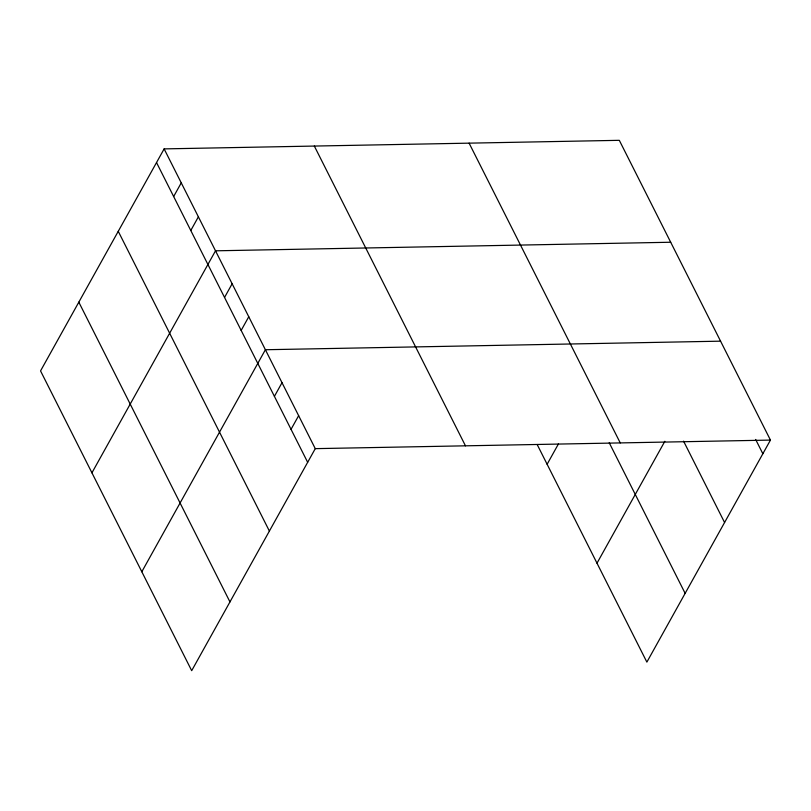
<?xml version="1.0" encoding="UTF-8"?>
<svg xmlns="http://www.w3.org/2000/svg" width="811" height="811" viewBox="0 0 811 811"><rect width="100%" height="100%" fill="white"/><g stroke="black" fill="none" stroke-linecap="round" stroke-linejoin="round"><path stroke-width="1.22" d="M164.126 148.889L40.55 370.911L191.69 670.677L315.266 448.645L164.126 148.889L619.31 140.323L770.45 440.089L646.874 662.111L537.176 444.54M173.655 196.526L181.258 182.86M190.788 230.496L198.381 216.841M91.937 472.833L215.513 250.812L670.697 242.246M224.535 297.444L232.139 283.779M241.161 330.412L248.764 316.756M141.813 571.755L265.39 349.734L720.573 341.167M274.412 396.356L282.015 382.701M291.037 429.333L298.641 415.678M547.121 464.267L558.485 443.85M596.997 563.189L664.848 441.296M315.266 448.645L770.45 440.089M755.639 439.45L762.847 453.744M683.572 441.164L724.578 522.507M469.103 143.152L620.243 442.907M609.223 442.765L685.143 593.348M314.333 146.061L465.473 445.827M156.523 162.545L307.663 462.311M118.254 231.307L269.394 531.073M78.819 302.158L229.959 601.914"/></g></svg>
